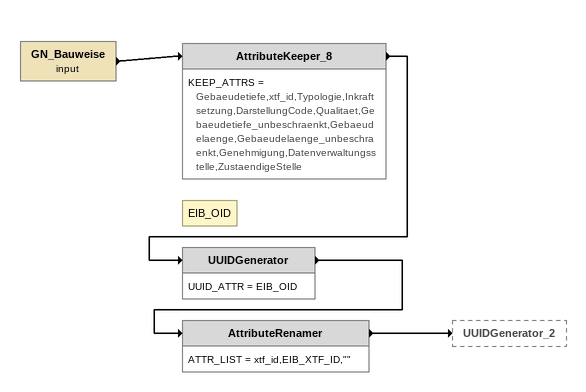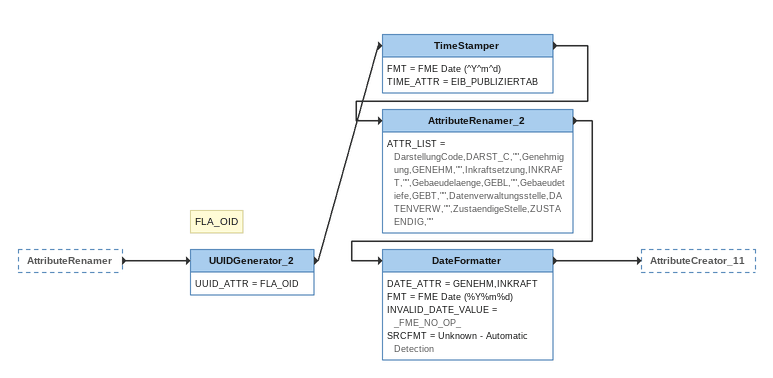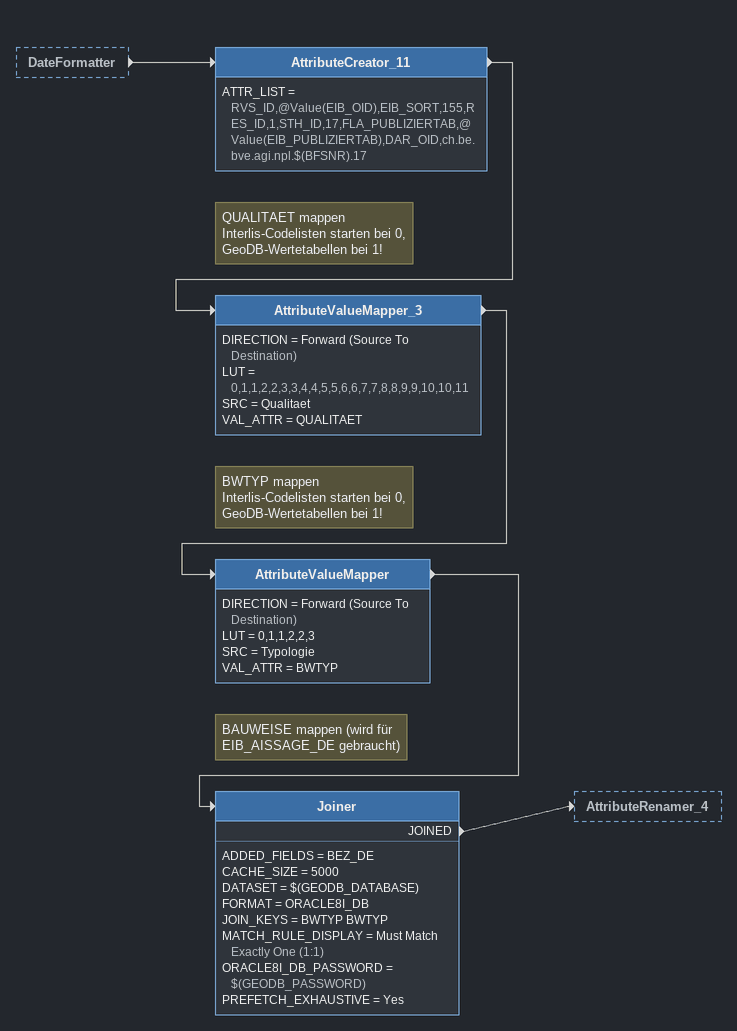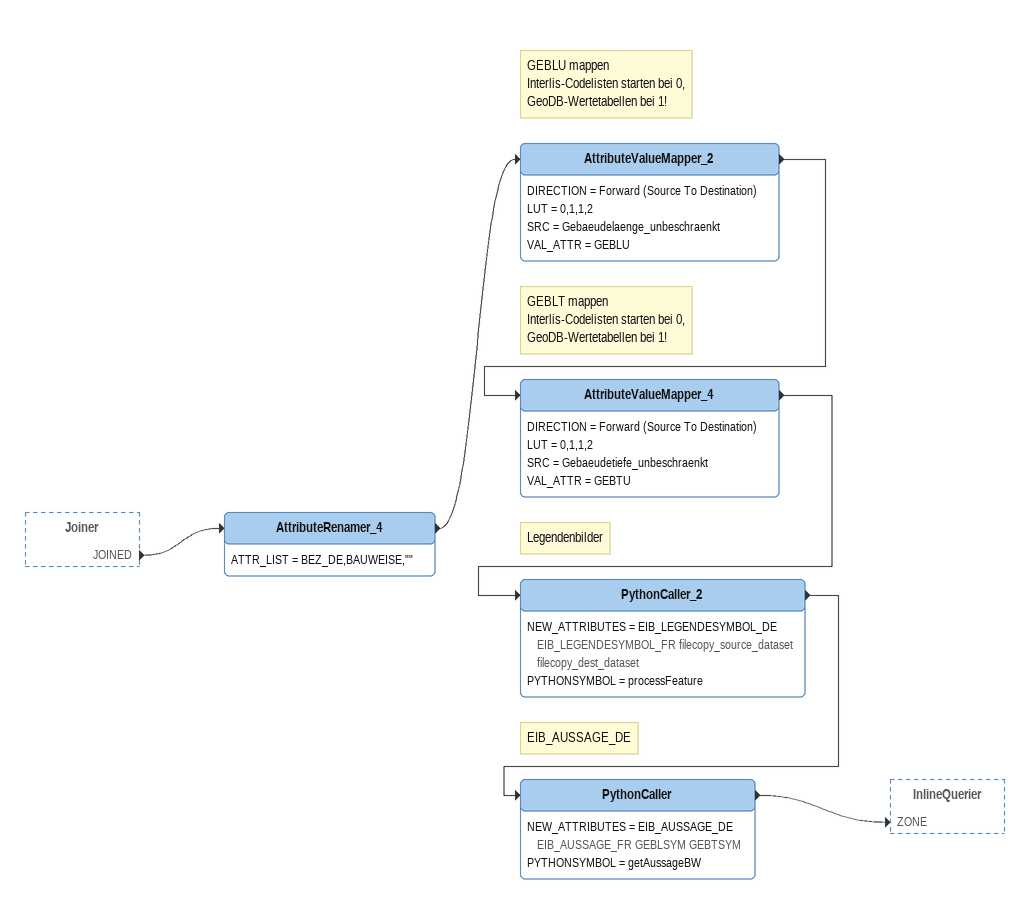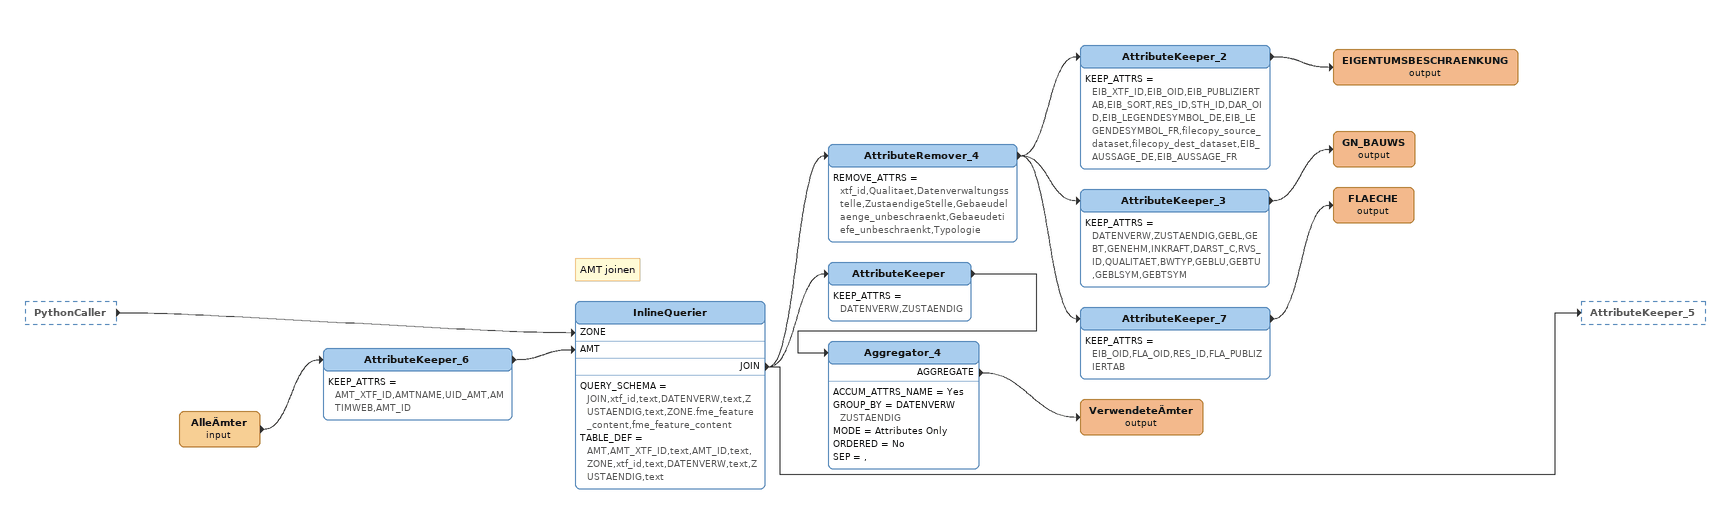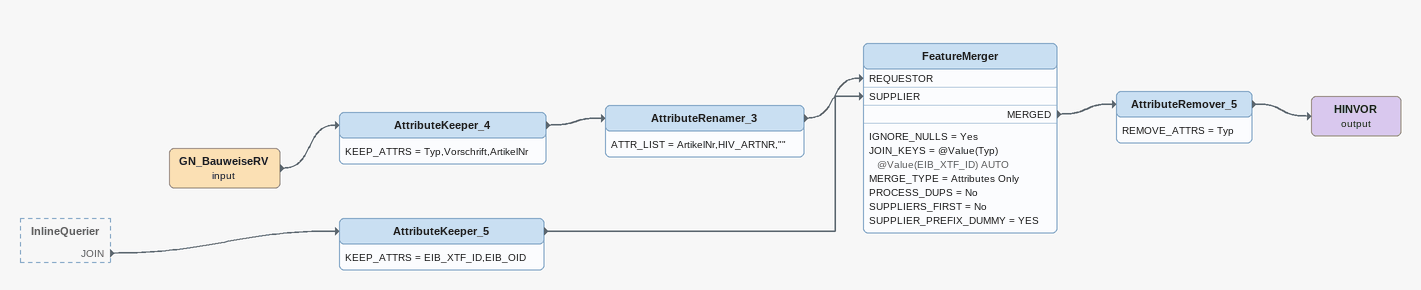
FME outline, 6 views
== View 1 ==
GN_Bauweise (input)
    -> AttributeKeeper_8
AttributeKeeper_8
    KEEP_ATTRS = Gebaeudetiefe,xtf_id,Typologie,Inkraftsetzung,DarstellungCode,Qualitaet,Gebaeudetiefe_unbeschraenkt,Gebaeudelaenge,Gebaeudelaenge_unbeschraenkt,Genehmigung,Datenverwaltungsstelle,ZustaendigeStelle
    -> UUIDGenerator
Note: EIB_OID
UUIDGenerator
    UUID_ATTR = EIB_OID
    -> AttributeRenamer
AttributeRenamer
    ATTR_LIST = xtf_id,EIB_XTF_ID,""
    -> UUIDGenerator_2

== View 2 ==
AttributeRenamer [outside]
    -> UUIDGenerator_2
Note: FLA_OID
UUIDGenerator_2
    UUID_ATTR = FLA_OID
    -> TimeStamper
TimeStamper
    FMT = FME Date (^Y^m^d)
    TIME_ATTR = EIB_PUBLIZIERTAB
    -> AttributeRenamer_2
AttributeRenamer_2
    ATTR_LIST = DarstellungCode,DARST_C,"",Genehmigung,GENEHM,"",Inkraftsetzung,INKRAFT,"",Gebaeudelaenge,GEBL,"",Gebaeudetiefe,GEBT,"",Datenverwaltungsstelle,DATENVERW,"",ZustaendigeStelle,ZUSTAENDIG,""
    -> DateFormatter
DateFormatter
    DATE_ATTR = GENEHM,INKRAFT
    FMT = FME Date (%Y%m%d)
    INVALID_DATE_VALUE = _FME_NO_OP_
    SRCFMT = Unknown - Automatic Detection
    -> AttributeCreator_11

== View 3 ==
DateFormatter [outside]
    -> AttributeCreator_11
AttributeCreator_11
    ATTR_LIST = RVS_ID,@Value(EIB_OID),EIB_SORT,155,RES_ID,1,STH_ID,17,FLA_PUBLIZIERTAB,@Value(EIB_PUBLIZIERTAB),DAR_OID,ch.be.bve.agi.npl.$(BFSNR).17
    -> AttributeValueMapper_3
Note: QUALITAET mappen / Interlis-Codelisten starten bei 0, / GeoDB-Wertetabellen bei 1!
AttributeValueMapper_3
    DIRECTION = Forward (Source To Destination)
    LUT = 0,1,1,2,2,3,3,4,4,5,5,6,6,7,7,8,8,9,9,10,10,11
    SRC = Qualitaet
    VAL_ATTR = QUALITAET
    -> AttributeValueMapper
Note: BWTYP mappen / Interlis-Codelisten starten bei 0, / GeoDB-Wertetabellen bei 1!
AttributeValueMapper
    DIRECTION = Forward (Source To Destination)
    LUT = 0,1,1,2,2,3
    SRC = Typologie
    VAL_ATTR = BWTYP
    -> Joiner
Note: BAUWEISE mappen (wird für / EIB_AISSAGE_DE gebraucht)
Joiner
    ADDED_FIELDS = BEZ_DE
    CACHE_SIZE = 5000
    DATASET = $(GEODB_DATABASE)
    FORMAT = ORACLE8I_DB
    JOIN_KEYS = BWTYP BWTYP
    MATCH_RULE_DISPLAY = Must Match Exactly One (1:1)
    ORACLE8I_DB_PASSWORD = $(GEODB_PASSWORD)
    PREFETCH_EXHAUSTIVE = Yes
    JOINED -> AttributeRenamer_4

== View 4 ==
Joiner [outside]
    JOINED -> AttributeRenamer_4
AttributeRenamer_4
    ATTR_LIST = BEZ_DE,BAUWEISE,""
    -> AttributeValueMapper_2
Note: GEBLU mappen / Interlis-Codelisten starten bei 0, / GeoDB-Wertetabellen bei 1!
AttributeValueMapper_2
    DIRECTION = Forward (Source To Destination)
    LUT = 0,1,1,2
    SRC = Gebaeudelaenge_unbeschraenkt
    VAL_ATTR = GEBLU
    -> AttributeValueMapper_4
Note: GEBLT mappen / Interlis-Codelisten starten bei 0, / GeoDB-Wertetabellen bei 1!
AttributeValueMapper_4
    DIRECTION = Forward (Source To Destination)
    LUT = 0,1,1,2
    SRC = Gebaeudetiefe_unbeschraenkt
    VAL_ATTR = GEBTU
    -> PythonCaller_2
Note: Legendenbilder
PythonCaller_2
    NEW_ATTRIBUTES = EIB_LEGENDESYMBOL_DE EIB_LEGENDESYMBOL_FR filecopy_source_dataset filecopy_dest_dataset
    PYTHONSYMBOL = processFeature
    -> PythonCaller
Note: EIB_AUSSAGE_DE
PythonCaller
    NEW_ATTRIBUTES = EIB_AUSSAGE_DE EIB_AUSSAGE_FR GEBLSYM GEBTSYM
    PYTHONSYMBOL = getAussageBW
    -> InlineQuerier [ZONE]

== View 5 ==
PythonCaller [outside]
    -> InlineQuerier [ZONE]
AlleÄmter (input)
    -> AttributeKeeper_6
AttributeKeeper_6
    KEEP_ATTRS = AMT_XTF_ID,AMTNAME,UID_AMT,AMTIMWEB,AMT_ID
    -> InlineQuerier [AMT]
Note: AMT joinen
InlineQuerier
    QUERY_SCHEMA = JOIN,xtf_id,text,DATENVERW,text,ZUSTAENDIG,text,ZONE.fme_feature_content,fme_feature_content
    TABLE_DEF = AMT,AMT_XTF_ID,text,AMT_ID,text,ZONE,xtf_id,text,DATENVERW,text,ZUSTAENDIG,text
    JOIN -> AttributeKeeper
    JOIN -> AttributeRemover_4
    JOIN -> AttributeKeeper_5
AttributeRemover_4
    REMOVE_ATTRS = xtf_id,Qualitaet,Datenverwaltungsstelle,ZustaendigeStelle,Gebaeudelaenge_unbeschraenkt,Gebaeudetiefe_unbeschraenkt,Typologie
    -> AttributeKeeper_2
    -> AttributeKeeper_3
    -> AttributeKeeper_7
AttributeKeeper_2
    KEEP_ATTRS = EIB_XTF_ID,EIB_OID,EIB_PUBLIZIERTAB,EIB_SORT,RES_ID,STH_ID,DAR_OID,EIB_LEGENDESYMBOL_DE,EIB_LEGENDESYMBOL_FR,filecopy_source_dataset,filecopy_dest_dataset,EIB_AUSSAGE_DE,EIB_AUSSAGE_FR
    -> EIGENTUMSBESCHRAENKUNG (output)
EIGENTUMSBESCHRAENKUNG (output)
AttributeKeeper_3
    KEEP_ATTRS = DATENVERW,ZUSTAENDIG,GEBL,GEBT,GENEHM,INKRAFT,DARST_C,RVS_ID,QUALITAET,BWTYP,GEBLU,GEBTU,GEBLSYM,GEBTSYM
    -> GN_BAUWS (output)
GN_BAUWS (output)
AttributeKeeper_7
    KEEP_ATTRS = EIB_OID,FLA_OID,RES_ID,FLA_PUBLIZIERTAB
    -> FLAECHE (output)
FLAECHE (output)
AttributeKeeper
    KEEP_ATTRS = DATENVERW,ZUSTAENDIG
    -> Aggregator_4
Aggregator_4
    ACCUM_ATTRS_NAME = Yes
    GROUP_BY = DATENVERW ZUSTAENDIG
    MODE = Attributes Only
    ORDERED = No
    SEP = ,
    AGGREGATE -> VerwendeteÄmter (output)
VerwendeteÄmter (output)

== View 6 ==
InlineQuerier [outside]
    JOIN -> AttributeKeeper_5
AttributeKeeper_5
    KEEP_ATTRS = EIB_XTF_ID,EIB_OID
    -> FeatureMerger [SUPPLIER]
GN_BauweiseRV (input)
    -> AttributeKeeper_4
AttributeKeeper_4
    KEEP_ATTRS = Typ,Vorschrift,ArtikelNr
    -> AttributeRenamer_3
AttributeRenamer_3
    ATTR_LIST = ArtikelNr,HIV_ARTNR,""
    -> FeatureMerger [REQUESTOR]
FeatureMerger
    IGNORE_NULLS = Yes
    JOIN_KEYS = @Value(Typ) @Value(EIB_XTF_ID) AUTO
    MERGE_TYPE = Attributes Only
    PROCESS_DUPS = No
    SUPPLIERS_FIRST = No
    SUPPLIER_PREFIX_DUMMY = YES
    MERGED -> AttributeRemover_5
AttributeRemover_5
    REMOVE_ATTRS = Typ
    -> HINVOR (output)
HINVOR (output)
